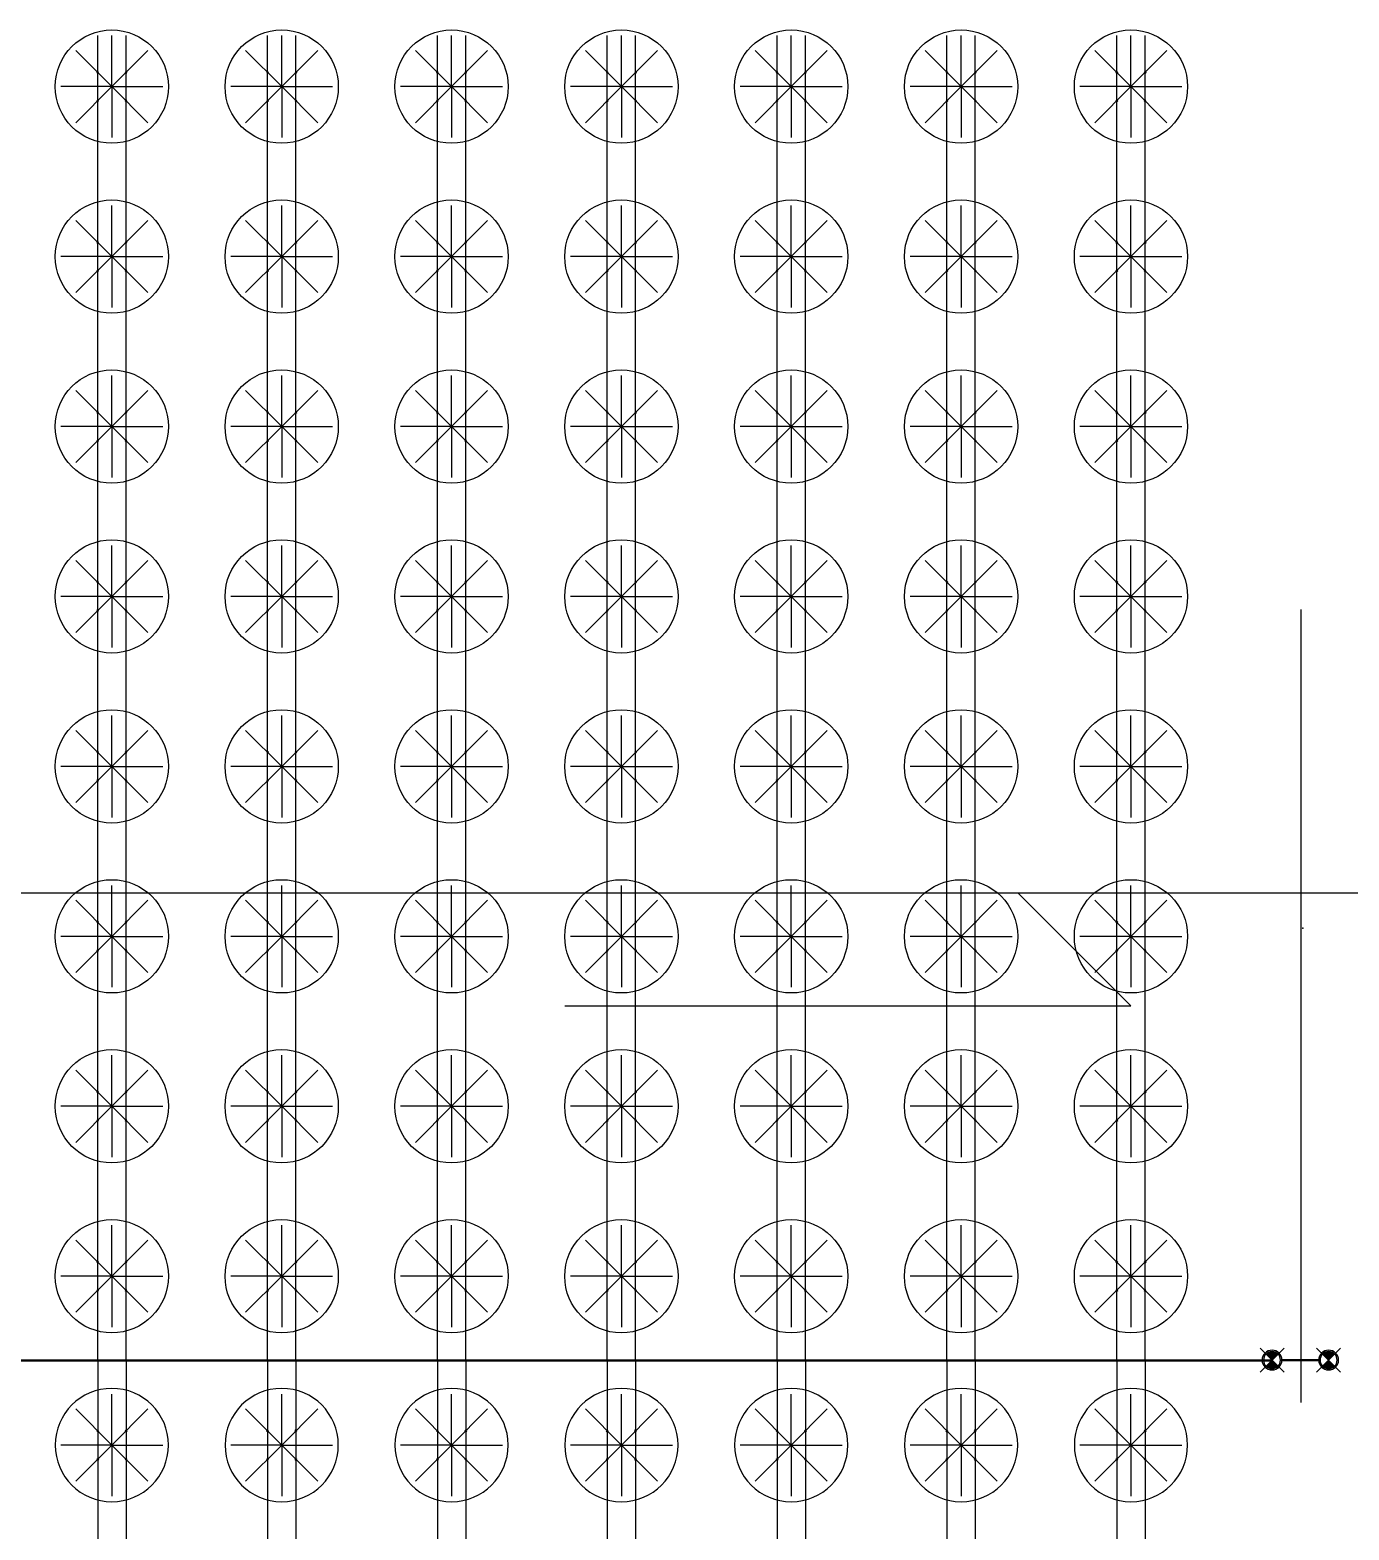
# Model space of a CAD drawing. Header units: metres. Extents: x -1021672 to -1021230, y -2826902 to -2826531.
# Drawn here: x -1021581.3 to -1021534.7, y -2826726.6 to -2826673.7 of the extents above; entities that cross this region are included whole.
import ezdxf

# ---------------------------------------------------------------- set-up
doc = ezdxf.new("R2010")
doc.units = ezdxf.units.M
for name, color, linetype in [('IRRIG-FITTINGS', 1, 'Continuous'), ('IRRIG-LATERAL', 6, 'Continuous'), ('IRRIG-MAIN', 4, 'Continuous'), ('IRRIG-VALVES', 3, 'Continuous'), ('PUMP-STATION-1', 40, 'Continuous'), ('TREES', 94, 'Continuous'), ('V-CTRL-BMRK', 150, 'Continuous')]:
    doc.layers.add(name, color=color, linetype=linetype)

# ---------------------------------------------------------------- blocks, each defined once
blk = doc.blocks.new('*U65')
blk.add_line((4000, -14000), (4000, 14000))
at = {"color": 2, "lineweight": 50}
for centre, start, end in [((-7000, 7000), 270, 0), ((-7000, -7000), 0, 90)]:
    blk.add_arc(centre, 5000, start, end, dxfattribs=at)
for p in [(0, 14000), (-14000, 0), (3924, -2743)]:
    blk.add_point(p)
blk = doc.blocks.new('sub valve')
at = {"true_color": 0xf1eb1f}
h = blk.add_hatch(color=2, dxfattribs=at)
h.dxf.hatch_style = 1
h.paths.add_polyline_path([(-1021327.632, -2826720.405), (-1021327.667, -2826720.37, 0.198912), (-1021327.769, -2826720.617, 0.198912), (-1021327.667, -2826720.865), (-1021327.632, -2826720.829, -0.198912), (-1021327.719, -2826720.617, -0.198912)])
h.paths.add_polyline_path([(-1021327.207, -2826720.405), (-1021327.172, -2826720.37, 0.414214), (-1021327.667, -2826720.37), (-1021327.632, -2826720.405, -0.414214)])
h.paths.add_polyline_path([(-1021327.172, -2826720.865), (-1021327.207, -2826720.829, -0.414214), (-1021327.632, -2826720.829), (-1021327.667, -2826720.865, 0.414214)])
h.paths.add_polyline_path([(-1021327.069, -2826720.617, 0.198912), (-1021327.172, -2826720.37), (-1021327.207, -2826720.405, -0.198912), (-1021327.119, -2826720.617, -0.198912), (-1021327.207, -2826720.829), (-1021327.172, -2826720.865, 0.198912)])
h.paths.add_polyline_path([(-1021329.632, -2826720.405), (-1021329.667, -2826720.37, 0.198912), (-1021329.769, -2826720.617, 0.198912), (-1021329.667, -2826720.865), (-1021329.632, -2826720.829, -0.198912), (-1021329.719, -2826720.617, -0.198912)])
h.paths.add_polyline_path([(-1021329.207, -2826720.405), (-1021329.172, -2826720.37, 0.414214), (-1021329.667, -2826720.37), (-1021329.632, -2826720.405, -0.414214)])
h.paths.add_polyline_path([(-1021329.172, -2826720.37), (-1021329.207, -2826720.405, -0.198912), (-1021329.119, -2826720.617, -0.198912), (-1021329.207, -2826720.829), (-1021329.172, -2826720.865, 0.198912), (-1021329.069, -2826720.617, 0.198912)])
h.paths.add_polyline_path([(-1021329.172, -2826720.865), (-1021329.207, -2826720.829, -0.414214), (-1021329.632, -2826720.829), (-1021329.667, -2826720.865, 0.414214)])
at = {"true_color": 0xc7c8ca}
h = blk.add_hatch(color=9, dxfattribs=at)
h.dxf.hatch_style = 1
h.paths.add_polyline_path([(-1021327.769, -2826720.597), (-1021329.07, -2826720.597, -0.014294), (-1021329.069, -2826720.617, -0.014294), (-1021329.07, -2826720.637), (-1021327.769, -2826720.637, -0.014294), (-1021327.769, -2826720.617, -0.014294)])
at = {"layer": 'PUMP-STATION-1', "true_color": 0xd19cc7}
h = blk.add_hatch(color=9, dxfattribs=at)
h.dxf.hatch_style = 1
h.paths.add_polyline_path([(-1021329.207, -2826720.829), (-1021329.419, -2826720.617), (-1021329.632, -2826720.829, 0.414214)])
h.paths.add_polyline_path([(-1021329.632, -2826720.405), (-1021329.419, -2826720.617), (-1021329.207, -2826720.405, 0.414214)])
h = blk.add_hatch(color=9, dxfattribs=at)
h.dxf.hatch_style = 1
h.paths.add_polyline_path([(-1021327.207, -2826720.829), (-1021327.419, -2826720.617), (-1021327.632, -2826720.829, 0.414214)])
h.paths.add_polyline_path([(-1021327.632, -2826720.405), (-1021327.419, -2826720.617), (-1021327.207, -2826720.405, 0.414214)])
for p, q in [((-1021327.769, -2826720.597), (-1021329.069, -2826720.597)), ((-1021327.769, -2826720.637), (-1021329.069, -2826720.637))]:
    blk.add_line(p, q)
at = {"layer": 'IRRIG-VALVES'}
for p, q in [((-1021328.995, -2826721.041), (-1021329.844, -2826720.193)), ((-1021328.995, -2826720.193), (-1021329.844, -2826721.041)), ((-1021327.844, -2826721.041), (-1021326.995, -2826720.193)), ((-1021327.844, -2826720.193), (-1021326.995, -2826721.041))]:
    blk.add_line(p, q, dxfattribs=at)
for centre, radius in [((-1021329.419, -2826720.617), 0.35), ((-1021329.419, -2826720.617), 0.3), ((-1021327.419, -2826720.617), 0.35), ((-1021327.419, -2826720.617), 0.3)]:
    blk.add_circle(centre, radius, dxfattribs=at)
blk = doc.blocks.new('*U2202')
at = {"layer": 'V-CTRL-BMRK'}
for p, q in [((-0.5, 23.4), (-0.5, -23.4)), ((0.5, 23.4), (0.5, -23.4))]:
    blk.add_line(p, q, dxfattribs=at)
blk = doc.blocks.new('*U2203')
at = {"layer": 'PUMP-STATION-1', "color": 0, "linetype": 'ByBlock', "lineweight": -2, "transparency": 16777216}
for p in [(-78, 0), (-72, 0), (-66, 0), (-60, 0), (-54, 0), (-48, 0), (-42, 0)]:
    blk.add_blockref('*U2202', p, dxfattribs=at)
blk = doc.blocks.new('MANGO_TREE')
at = {"layer": 'TREES'}
for q in [(0, 1.8), (-1.273, 1.273), (1.273, 1.273), (-1.8, 0), (-1.273, -1.273), (1.8, 0), (0, -1.8), (1.273, -1.273)]:
    blk.add_line((0, 0), q, dxfattribs=at)
blk.add_circle((0, 0), 2, dxfattribs=at)
blk = doc.blocks.new('dripper')
at = {"layer": 'PUMP-STATION-1', "true_color": 0x7aafdf}
h = blk.add_hatch(color=143, dxfattribs=at)
h.dxf.hatch_style = 1
h.paths.add_polyline_path([(-1021243.937, -2826723.087), (-1021243.937, -2826723.101), (-1021243.929, -2826723.109), (-1021243.921, -2826723.102)])
h.paths.add_polyline_path([(-1021243.921, -2826723.102), (-1021243.929, -2826723.109), (-1021243.92, -2826723.117), (-1021243.937, -2826723.133), (-1021243.937, -2826723.147), (-1021243.906, -2826723.117)])
h.paths.add_polyline_path([(-1021243.937, -2826723.133), (-1021243.945, -2826723.125), (-1021243.952, -2826723.132), (-1021243.937, -2826723.147)])
h.paths.add_polyline_path([(-1021243.953, -2826723.117), (-1021243.937, -2826723.101), (-1021243.937, -2826723.087), (-1021243.967, -2826723.117), (-1021243.952, -2826723.132), (-1021243.945, -2826723.125)])
at = {"layer": 'PUMP-STATION-1', "true_color": 0x22346e}
h = blk.add_hatch(color=159, dxfattribs=at)
h.dxf.hatch_style = 1
h.paths.add_polyline_path([(-1021243.937, -2826723.101), (-1021243.953, -2826723.117), (-1021243.945, -2826723.125), (-1021243.937, -2826723.117)])
h.paths.add_polyline_path([(-1021243.937, -2826723.101), (-1021243.937, -2826723.117), (-1021243.929, -2826723.109)])
h.paths.add_polyline_path([(-1021243.92, -2826723.117), (-1021243.929, -2826723.109), (-1021243.937, -2826723.117), (-1021243.937, -2826723.133)])
h.paths.add_polyline_path([(-1021243.937, -2826723.117), (-1021243.945, -2826723.125), (-1021243.937, -2826723.133)])
at = {"layer": 'PUMP-STATION-1', "flags": 128}
for points in [[(-1021243.906, -2826723.117), (-1021243.937, -2826723.087), (-1021243.967, -2826723.117), (-1021243.937, -2826723.147)], [(-1021243.92, -2826723.117), (-1021243.937, -2826723.101), (-1021243.953, -2826723.117), (-1021243.937, -2826723.133)]]:
    blk.add_lwpolyline(points, close=True, dxfattribs=at)
blk = doc.blocks.new('*U2680')
at = {"layer": 'PUMP-STATION-1'}
blk.add_blockref('dripper', (1021243.937, 2826723.117), dxfattribs=at)
blk = doc.blocks.new('*U2681')
at = {"layer": 'PUMP-STATION-1', "color": 0, "linetype": 'ByBlock', "lineweight": -2, "transparency": 16777216}
for p, rotation in [((-1021244.937, -2826723.117), 90.00000000000001), ((-1021244.937, -2826724.117), 180), ((-1021243.937, -2826724.117), 270)]:
    blk.add_blockref('*U2680', p, dxfattribs=dict(at, rotation=rotation))
blk.add_blockref('*U2680', (-1021243.937, -2826723.117), dxfattribs=at)
blk = doc.blocks.new('*U2312')
at = {"layer": 'PUMP-STATION-1'}
blk.add_blockref('*U2681', (1021244.437, 2826723.617), dxfattribs=at)
blk = doc.blocks.new('*U2313')
at = {"layer": 'PUMP-STATION-1', "color": 0, "linetype": 'ByBlock', "lineweight": -2, "transparency": 16777216}
for p in [(-78, 0), (-72, 0), (-66, 0), (-60, 0), (-54, 0), (-48, 0), (-42, 0)]:
    blk.add_blockref('*U2312', p, dxfattribs=at)
blk = doc.blocks.new('*U2408')
at = {"layer": 'PUMP-STATION-1'}
blk.add_blockref('dripper', (1021243.937, 2826723.117), dxfattribs=at)
blk = doc.blocks.new('*U2409')
at = {"layer": 'PUMP-STATION-1', "color": 0, "linetype": 'ByBlock', "lineweight": -2, "transparency": 16777216}
for p, rotation in [((-1021244.937, -2826723.117), 90.00000000000001), ((-1021244.937, -2826724.117), 180), ((-1021243.937, -2826724.117), 270)]:
    blk.add_blockref('*U2408', p, dxfattribs=dict(at, rotation=rotation))
blk.add_blockref('*U2408', (-1021243.937, -2826723.117), dxfattribs=at)
blk = doc.blocks.new('*U2410')
at = {"layer": 'PUMP-STATION-1'}
blk.add_blockref('dripper', (1021243.937, 2826723.117), dxfattribs=at)
blk = doc.blocks.new('*U2411')
at = {"layer": 'PUMP-STATION-1', "color": 0, "linetype": 'ByBlock', "lineweight": -2, "transparency": 16777216}
for p, rotation in [((-1021244.937, -2826723.117), 90.00000000000001), ((-1021244.937, -2826724.117), 180), ((-1021243.937, -2826724.117), 270)]:
    blk.add_blockref('*U2410', p, dxfattribs=dict(at, rotation=rotation))
blk.add_blockref('*U2410', (-1021243.937, -2826723.117), dxfattribs=at)
blk = doc.blocks.new('*U2412')
at = {"layer": 'PUMP-STATION-1'}
blk.add_blockref('dripper', (1021243.937, 2826723.117), dxfattribs=at)
blk = doc.blocks.new('*U2413')
at = {"layer": 'PUMP-STATION-1', "color": 0, "linetype": 'ByBlock', "lineweight": -2, "transparency": 16777216}
for p, rotation in [((-1021244.937, -2826723.117), 90.00000000000001), ((-1021244.937, -2826724.117), 180), ((-1021243.937, -2826724.117), 270)]:
    blk.add_blockref('*U2412', p, dxfattribs=dict(at, rotation=rotation))
blk.add_blockref('*U2412', (-1021243.937, -2826723.117), dxfattribs=at)
blk = doc.blocks.new('*U2414')
at = {"layer": 'PUMP-STATION-1'}
blk.add_blockref('dripper', (1021243.937, 2826723.117), dxfattribs=at)
blk = doc.blocks.new('*U2415')
at = {"layer": 'PUMP-STATION-1', "color": 0, "linetype": 'ByBlock', "lineweight": -2, "transparency": 16777216}
for p, rotation in [((-1021244.937, -2826723.117), 90.00000000000001), ((-1021244.937, -2826724.117), 180), ((-1021243.937, -2826724.117), 270)]:
    blk.add_blockref('*U2414', p, dxfattribs=dict(at, rotation=rotation))
blk.add_blockref('*U2414', (-1021243.937, -2826723.117), dxfattribs=at)
blk = doc.blocks.new('*U2424')
at = {"layer": 'PUMP-STATION-1'}
blk.add_blockref('dripper', (1021243.937, 2826723.117), dxfattribs=at)
blk = doc.blocks.new('*U2425')
at = {"layer": 'PUMP-STATION-1', "color": 0, "linetype": 'ByBlock', "lineweight": -2, "transparency": 16777216}
for p, rotation in [((-1021244.937, -2826723.117), 90.00000000000001), ((-1021244.937, -2826724.117), 180), ((-1021243.937, -2826724.117), 270)]:
    blk.add_blockref('*U2424', p, dxfattribs=dict(at, rotation=rotation))
blk.add_blockref('*U2424', (-1021243.937, -2826723.117), dxfattribs=at)
blk = doc.blocks.new('*U2426')
at = {"layer": 'PUMP-STATION-1'}
blk.add_blockref('dripper', (1021243.937, 2826723.117), dxfattribs=at)
blk = doc.blocks.new('*U2427')
at = {"layer": 'PUMP-STATION-1', "color": 0, "linetype": 'ByBlock', "lineweight": -2, "transparency": 16777216}
for p, rotation in [((-1021244.937, -2826723.117), 90.00000000000001), ((-1021244.937, -2826724.117), 180), ((-1021243.937, -2826724.117), 270)]:
    blk.add_blockref('*U2426', p, dxfattribs=dict(at, rotation=rotation))
blk.add_blockref('*U2426', (-1021243.937, -2826723.117), dxfattribs=at)
blk = doc.blocks.new('*U2428')
at = {"layer": 'PUMP-STATION-1'}
blk.add_blockref('dripper', (1021243.937, 2826723.117), dxfattribs=at)
blk = doc.blocks.new('*U2429')
at = {"layer": 'PUMP-STATION-1', "color": 0, "linetype": 'ByBlock', "lineweight": -2, "transparency": 16777216}
for p, rotation in [((-1021244.937, -2826723.117), 90.00000000000001), ((-1021244.937, -2826724.117), 180), ((-1021243.937, -2826724.117), 270)]:
    blk.add_blockref('*U2428', p, dxfattribs=dict(at, rotation=rotation))
blk.add_blockref('*U2428', (-1021243.937, -2826723.117), dxfattribs=at)
blk = doc.blocks.new('*U2430')
at = {"layer": 'PUMP-STATION-1'}
blk.add_blockref('dripper', (1021243.937, 2826723.117), dxfattribs=at)
blk = doc.blocks.new('*U2431')
at = {"layer": 'PUMP-STATION-1', "color": 0, "linetype": 'ByBlock', "lineweight": -2, "transparency": 16777216}
for p, rotation in [((-1021244.937, -2826723.117), 90.00000000000001), ((-1021244.937, -2826724.117), 180), ((-1021243.937, -2826724.117), 270)]:
    blk.add_blockref('*U2430', p, dxfattribs=dict(at, rotation=rotation))
blk.add_blockref('*U2430', (-1021243.937, -2826723.117), dxfattribs=at)
blk = doc.blocks.new('*U2444')
at = {"layer": 'PUMP-STATION-1'}
blk.add_blockref('dripper', (1021243.937, 2826723.117), dxfattribs=at)
blk = doc.blocks.new('*U2445')
at = {"layer": 'PUMP-STATION-1', "color": 0, "linetype": 'ByBlock', "lineweight": -2, "transparency": 16777216}
for p, rotation in [((-1021244.937, -2826723.117), 90.00000000000001), ((-1021244.937, -2826724.117), 180), ((-1021243.937, -2826724.117), 270)]:
    blk.add_blockref('*U2444', p, dxfattribs=dict(at, rotation=rotation))
blk.add_blockref('*U2444', (-1021243.937, -2826723.117), dxfattribs=at)
blk = doc.blocks.new('*U2446')
at = {"layer": 'PUMP-STATION-1'}
blk.add_blockref('dripper', (1021243.937, 2826723.117), dxfattribs=at)
blk = doc.blocks.new('*U2447')
at = {"layer": 'PUMP-STATION-1', "color": 0, "linetype": 'ByBlock', "lineweight": -2, "transparency": 16777216}
for p, rotation in [((-1021244.937, -2826723.117), 90.00000000000001), ((-1021244.937, -2826724.117), 180), ((-1021243.937, -2826724.117), 270)]:
    blk.add_blockref('*U2446', p, dxfattribs=dict(at, rotation=rotation))
blk.add_blockref('*U2446', (-1021243.937, -2826723.117), dxfattribs=at)
blk = doc.blocks.new('*U2448')
at = {"layer": 'PUMP-STATION-1'}
blk.add_blockref('dripper', (1021243.937, 2826723.117), dxfattribs=at)
blk = doc.blocks.new('*U2449')
at = {"layer": 'PUMP-STATION-1', "color": 0, "linetype": 'ByBlock', "lineweight": -2, "transparency": 16777216}
for p, rotation in [((-1021244.937, -2826723.117), 90.00000000000001), ((-1021244.937, -2826724.117), 180), ((-1021243.937, -2826724.117), 270)]:
    blk.add_blockref('*U2448', p, dxfattribs=dict(at, rotation=rotation))
blk.add_blockref('*U2448', (-1021243.937, -2826723.117), dxfattribs=at)
blk = doc.blocks.new('*U2450')
at = {"layer": 'PUMP-STATION-1'}
blk.add_blockref('dripper', (1021243.937, 2826723.117), dxfattribs=at)
blk = doc.blocks.new('*U2451')
at = {"layer": 'PUMP-STATION-1', "color": 0, "linetype": 'ByBlock', "lineweight": -2, "transparency": 16777216}
for p, rotation in [((-1021244.937, -2826723.117), 90.00000000000001), ((-1021244.937, -2826724.117), 180), ((-1021243.937, -2826724.117), 270)]:
    blk.add_blockref('*U2450', p, dxfattribs=dict(at, rotation=rotation))
blk.add_blockref('*U2450', (-1021243.937, -2826723.117), dxfattribs=at)
blk = doc.blocks.new('*U2452')
at = {"layer": 'PUMP-STATION-1'}
blk.add_blockref('dripper', (1021243.937, 2826723.117), dxfattribs=at)
blk = doc.blocks.new('*U2453')
at = {"layer": 'PUMP-STATION-1', "color": 0, "linetype": 'ByBlock', "lineweight": -2, "transparency": 16777216}
for p, rotation in [((-1021244.937, -2826723.117), 90.00000000000001), ((-1021244.937, -2826724.117), 180), ((-1021243.937, -2826724.117), 270)]:
    blk.add_blockref('*U2452', p, dxfattribs=dict(at, rotation=rotation))
blk.add_blockref('*U2452', (-1021243.937, -2826723.117), dxfattribs=at)
blk = doc.blocks.new('*U2472')
at = {"layer": 'PUMP-STATION-1'}
blk.add_blockref('dripper', (1021243.937, 2826723.117), dxfattribs=at)
blk = doc.blocks.new('*U2473')
at = {"layer": 'PUMP-STATION-1', "color": 0, "linetype": 'ByBlock', "lineweight": -2, "transparency": 16777216}
for p, rotation in [((-1021244.937, -2826723.117), 90.00000000000001), ((-1021244.937, -2826724.117), 180), ((-1021243.937, -2826724.117), 270)]:
    blk.add_blockref('*U2472', p, dxfattribs=dict(at, rotation=rotation))
blk.add_blockref('*U2472', (-1021243.937, -2826723.117), dxfattribs=at)
blk = doc.blocks.new('*U2474')
at = {"layer": 'PUMP-STATION-1'}
blk.add_blockref('dripper', (1021243.937, 2826723.117), dxfattribs=at)
blk = doc.blocks.new('*U2475')
at = {"layer": 'PUMP-STATION-1', "color": 0, "linetype": 'ByBlock', "lineweight": -2, "transparency": 16777216}
for p, rotation in [((-1021244.937, -2826723.117), 90.00000000000001), ((-1021244.937, -2826724.117), 180), ((-1021243.937, -2826724.117), 270)]:
    blk.add_blockref('*U2474', p, dxfattribs=dict(at, rotation=rotation))
blk.add_blockref('*U2474', (-1021243.937, -2826723.117), dxfattribs=at)
blk = doc.blocks.new('*U2476')
at = {"layer": 'PUMP-STATION-1'}
blk.add_blockref('dripper', (1021243.937, 2826723.117), dxfattribs=at)
blk = doc.blocks.new('*U2477')
at = {"layer": 'PUMP-STATION-1', "color": 0, "linetype": 'ByBlock', "lineweight": -2, "transparency": 16777216}
for p, rotation in [((-1021244.937, -2826723.117), 90.00000000000001), ((-1021244.937, -2826724.117), 180), ((-1021243.937, -2826724.117), 270)]:
    blk.add_blockref('*U2476', p, dxfattribs=dict(at, rotation=rotation))
blk.add_blockref('*U2476', (-1021243.937, -2826723.117), dxfattribs=at)
blk = doc.blocks.new('*U2464')
at = {"layer": 'PUMP-STATION-1'}
blk.add_blockref('dripper', (1021243.937, 2826723.117), dxfattribs=at)
blk = doc.blocks.new('*U2465')
at = {"layer": 'PUMP-STATION-1', "color": 0, "linetype": 'ByBlock', "lineweight": -2, "transparency": 16777216}
for p, rotation in [((-1021244.937, -2826723.117), 90.00000000000001), ((-1021244.937, -2826724.117), 180), ((-1021243.937, -2826724.117), 270)]:
    blk.add_blockref('*U2464', p, dxfattribs=dict(at, rotation=rotation))
blk.add_blockref('*U2464', (-1021243.937, -2826723.117), dxfattribs=at)
blk = doc.blocks.new('*U2486')
at = {"layer": 'PUMP-STATION-1'}
blk.add_blockref('dripper', (1021243.937, 2826723.117), dxfattribs=at)
blk = doc.blocks.new('*U2487')
at = {"layer": 'PUMP-STATION-1', "color": 0, "linetype": 'ByBlock', "lineweight": -2, "transparency": 16777216}
for p, rotation in [((-1021244.937, -2826723.117), 90.00000000000001), ((-1021244.937, -2826724.117), 180), ((-1021243.937, -2826724.117), 270)]:
    blk.add_blockref('*U2486', p, dxfattribs=dict(at, rotation=rotation))
blk.add_blockref('*U2486', (-1021243.937, -2826723.117), dxfattribs=at)
blk = doc.blocks.new('*U2488')
at = {"layer": 'PUMP-STATION-1'}
blk.add_blockref('dripper', (1021243.937, 2826723.117), dxfattribs=at)
blk = doc.blocks.new('*U2489')
at = {"layer": 'PUMP-STATION-1', "color": 0, "linetype": 'ByBlock', "lineweight": -2, "transparency": 16777216}
for p, rotation in [((-1021244.937, -2826723.117), 90.00000000000001), ((-1021244.937, -2826724.117), 180), ((-1021243.937, -2826724.117), 270)]:
    blk.add_blockref('*U2488', p, dxfattribs=dict(at, rotation=rotation))
blk.add_blockref('*U2488', (-1021243.937, -2826723.117), dxfattribs=at)
blk = doc.blocks.new('*U2490')
at = {"layer": 'PUMP-STATION-1'}
blk.add_blockref('dripper', (1021243.937, 2826723.117), dxfattribs=at)
blk = doc.blocks.new('*U2491')
at = {"layer": 'PUMP-STATION-1', "color": 0, "linetype": 'ByBlock', "lineweight": -2, "transparency": 16777216}
for p, rotation in [((-1021244.937, -2826723.117), 90.00000000000001), ((-1021244.937, -2826724.117), 180), ((-1021243.937, -2826724.117), 270)]:
    blk.add_blockref('*U2490', p, dxfattribs=dict(at, rotation=rotation))
blk.add_blockref('*U2490', (-1021243.937, -2826723.117), dxfattribs=at)
blk = doc.blocks.new('*U2492')
at = {"layer": 'PUMP-STATION-1'}
blk.add_blockref('dripper', (1021243.937, 2826723.117), dxfattribs=at)
blk = doc.blocks.new('*U2493')
at = {"layer": 'PUMP-STATION-1', "color": 0, "linetype": 'ByBlock', "lineweight": -2, "transparency": 16777216}
for p, rotation in [((-1021244.937, -2826723.117), 90.00000000000001), ((-1021244.937, -2826724.117), 180), ((-1021243.937, -2826724.117), 270)]:
    blk.add_blockref('*U2492', p, dxfattribs=dict(at, rotation=rotation))
blk.add_blockref('*U2492', (-1021243.937, -2826723.117), dxfattribs=at)
blk = doc.blocks.new('*U2494')
at = {"layer": 'PUMP-STATION-1'}
blk.add_blockref('dripper', (1021243.937, 2826723.117), dxfattribs=at)
blk = doc.blocks.new('*U2495')
at = {"layer": 'PUMP-STATION-1', "color": 0, "linetype": 'ByBlock', "lineweight": -2, "transparency": 16777216}
for p, rotation in [((-1021244.937, -2826723.117), 90.00000000000001), ((-1021244.937, -2826724.117), 180), ((-1021243.937, -2826724.117), 270)]:
    blk.add_blockref('*U2494', p, dxfattribs=dict(at, rotation=rotation))
blk.add_blockref('*U2494', (-1021243.937, -2826723.117), dxfattribs=at)
blk = doc.blocks.new('*U2586')
at = {"layer": 'PUMP-STATION-1'}
blk.add_blockref('dripper', (1021243.937, 2826723.117), dxfattribs=at)
blk = doc.blocks.new('*U2587')
at = {"layer": 'PUMP-STATION-1', "color": 0, "linetype": 'ByBlock', "lineweight": -2, "transparency": 16777216}
for p, rotation in [((-1021244.937, -2826723.117), 90.00000000000001), ((-1021244.937, -2826724.117), 180), ((-1021243.937, -2826724.117), 270)]:
    blk.add_blockref('*U2586', p, dxfattribs=dict(at, rotation=rotation))
blk.add_blockref('*U2586', (-1021243.937, -2826723.117), dxfattribs=at)
blk = doc.blocks.new('*U2588')
at = {"layer": 'PUMP-STATION-1'}
blk.add_blockref('dripper', (1021243.937, 2826723.117), dxfattribs=at)
blk = doc.blocks.new('*U2589')
at = {"layer": 'PUMP-STATION-1', "color": 0, "linetype": 'ByBlock', "lineweight": -2, "transparency": 16777216}
for p, rotation in [((-1021244.937, -2826723.117), 90.00000000000001), ((-1021244.937, -2826724.117), 180), ((-1021243.937, -2826724.117), 270)]:
    blk.add_blockref('*U2588', p, dxfattribs=dict(at, rotation=rotation))
blk.add_blockref('*U2588', (-1021243.937, -2826723.117), dxfattribs=at)
blk = doc.blocks.new('*U2496')
at = {"layer": 'PUMP-STATION-1'}
blk.add_blockref('dripper', (1021243.937, 2826723.117), dxfattribs=at)
blk = doc.blocks.new('*U2497')
at = {"layer": 'PUMP-STATION-1', "color": 0, "linetype": 'ByBlock', "lineweight": -2, "transparency": 16777216}
for p, rotation in [((-1021244.937, -2826723.117), 90.00000000000001), ((-1021244.937, -2826724.117), 180), ((-1021243.937, -2826724.117), 270)]:
    blk.add_blockref('*U2496', p, dxfattribs=dict(at, rotation=rotation))
blk.add_blockref('*U2496', (-1021243.937, -2826723.117), dxfattribs=at)
blk = doc.blocks.new('*U2498')
at = {"layer": 'PUMP-STATION-1'}
blk.add_blockref('dripper', (1021243.937, 2826723.117), dxfattribs=at)
blk = doc.blocks.new('*U2499')
at = {"layer": 'PUMP-STATION-1', "color": 0, "linetype": 'ByBlock', "lineweight": -2, "transparency": 16777216}
for p, rotation in [((-1021244.937, -2826723.117), 90.00000000000001), ((-1021244.937, -2826724.117), 180), ((-1021243.937, -2826724.117), 270)]:
    blk.add_blockref('*U2498', p, dxfattribs=dict(at, rotation=rotation))
blk.add_blockref('*U2498', (-1021243.937, -2826723.117), dxfattribs=at)
blk = doc.blocks.new('*U2508')
at = {"layer": 'PUMP-STATION-1'}
blk.add_blockref('dripper', (1021243.937, 2826723.117), dxfattribs=at)
blk = doc.blocks.new('*U2509')
at = {"layer": 'PUMP-STATION-1', "color": 0, "linetype": 'ByBlock', "lineweight": -2, "transparency": 16777216}
for p, rotation in [((-1021244.937, -2826723.117), 90.00000000000001), ((-1021244.937, -2826724.117), 180), ((-1021243.937, -2826724.117), 270)]:
    blk.add_blockref('*U2508', p, dxfattribs=dict(at, rotation=rotation))
blk.add_blockref('*U2508', (-1021243.937, -2826723.117), dxfattribs=at)
blk = doc.blocks.new('*U2510')
at = {"layer": 'PUMP-STATION-1'}
blk.add_blockref('dripper', (1021243.937, 2826723.117), dxfattribs=at)
blk = doc.blocks.new('*U2511')
at = {"layer": 'PUMP-STATION-1', "color": 0, "linetype": 'ByBlock', "lineweight": -2, "transparency": 16777216}
for p, rotation in [((-1021244.937, -2826723.117), 90.00000000000001), ((-1021244.937, -2826724.117), 180), ((-1021243.937, -2826724.117), 270)]:
    blk.add_blockref('*U2510', p, dxfattribs=dict(at, rotation=rotation))
blk.add_blockref('*U2510', (-1021243.937, -2826723.117), dxfattribs=at)
blk = doc.blocks.new('*U2512')
at = {"layer": 'PUMP-STATION-1'}
blk.add_blockref('dripper', (1021243.937, 2826723.117), dxfattribs=at)
blk = doc.blocks.new('*U2513')
at = {"layer": 'PUMP-STATION-1', "color": 0, "linetype": 'ByBlock', "lineweight": -2, "transparency": 16777216}
for p, rotation in [((-1021244.937, -2826723.117), 90.00000000000001), ((-1021244.937, -2826724.117), 180), ((-1021243.937, -2826724.117), 270)]:
    blk.add_blockref('*U2512', p, dxfattribs=dict(at, rotation=rotation))
blk.add_blockref('*U2512', (-1021243.937, -2826723.117), dxfattribs=at)
blk = doc.blocks.new('*U2514')
at = {"layer": 'PUMP-STATION-1'}
blk.add_blockref('dripper', (1021243.937, 2826723.117), dxfattribs=at)
blk = doc.blocks.new('*U2515')
at = {"layer": 'PUMP-STATION-1', "color": 0, "linetype": 'ByBlock', "lineweight": -2, "transparency": 16777216}
for p, rotation in [((-1021244.937, -2826723.117), 90.00000000000001), ((-1021244.937, -2826724.117), 180), ((-1021243.937, -2826724.117), 270)]:
    blk.add_blockref('*U2514', p, dxfattribs=dict(at, rotation=rotation))
blk.add_blockref('*U2514', (-1021243.937, -2826723.117), dxfattribs=at)
blk = doc.blocks.new('*U2516')
at = {"layer": 'PUMP-STATION-1'}
blk.add_blockref('dripper', (1021243.937, 2826723.117), dxfattribs=at)
blk = doc.blocks.new('*U2517')
at = {"layer": 'PUMP-STATION-1', "color": 0, "linetype": 'ByBlock', "lineweight": -2, "transparency": 16777216}
for p, rotation in [((-1021244.937, -2826723.117), 90.00000000000001), ((-1021244.937, -2826724.117), 180), ((-1021243.937, -2826724.117), 270)]:
    blk.add_blockref('*U2516', p, dxfattribs=dict(at, rotation=rotation))
blk.add_blockref('*U2516', (-1021243.937, -2826723.117), dxfattribs=at)
blk = doc.blocks.new('*U2222')
at = {"layer": 'PUMP-STATION-1'}
blk.add_blockref('dripper', (1021243.937, 2826723.117), dxfattribs=at)
blk = doc.blocks.new('*U2223')
at = {"layer": 'PUMP-STATION-1', "color": 0, "linetype": 'ByBlock', "lineweight": -2, "transparency": 16777216}
for p, rotation in [((-1021244.937, -2826723.117), 90.00000000000001), ((-1021244.937, -2826724.117), 180), ((-1021243.937, -2826724.117), 270)]:
    blk.add_blockref('*U2222', p, dxfattribs=dict(at, rotation=rotation))
blk.add_blockref('*U2222', (-1021243.937, -2826723.117), dxfattribs=at)
blk = doc.blocks.new('*U2540')
at = {"layer": 'PUMP-STATION-1'}
blk.add_blockref('dripper', (1021243.937, 2826723.117), dxfattribs=at)
blk = doc.blocks.new('*U2541')
at = {"layer": 'PUMP-STATION-1', "color": 0, "linetype": 'ByBlock', "lineweight": -2, "transparency": 16777216}
for p, rotation in [((-1021244.937, -2826723.117), 90.00000000000001), ((-1021244.937, -2826724.117), 180), ((-1021243.937, -2826724.117), 270)]:
    blk.add_blockref('*U2540', p, dxfattribs=dict(at, rotation=rotation))
blk.add_blockref('*U2540', (-1021243.937, -2826723.117), dxfattribs=at)
blk = doc.blocks.new('*U2542')
at = {"layer": 'PUMP-STATION-1'}
blk.add_blockref('dripper', (1021243.937, 2826723.117), dxfattribs=at)
blk = doc.blocks.new('*U2543')
at = {"layer": 'PUMP-STATION-1', "color": 0, "linetype": 'ByBlock', "lineweight": -2, "transparency": 16777216}
for p, rotation in [((-1021244.937, -2826723.117), 90.00000000000001), ((-1021244.937, -2826724.117), 180), ((-1021243.937, -2826724.117), 270)]:
    blk.add_blockref('*U2542', p, dxfattribs=dict(at, rotation=rotation))
blk.add_blockref('*U2542', (-1021243.937, -2826723.117), dxfattribs=at)
blk = doc.blocks.new('*U2544')
at = {"layer": 'PUMP-STATION-1'}
blk.add_blockref('dripper', (1021243.937, 2826723.117), dxfattribs=at)
blk = doc.blocks.new('*U2545')
at = {"layer": 'PUMP-STATION-1', "color": 0, "linetype": 'ByBlock', "lineweight": -2, "transparency": 16777216}
for p, rotation in [((-1021244.937, -2826723.117), 90.00000000000001), ((-1021244.937, -2826724.117), 180), ((-1021243.937, -2826724.117), 270)]:
    blk.add_blockref('*U2544', p, dxfattribs=dict(at, rotation=rotation))
blk.add_blockref('*U2544', (-1021243.937, -2826723.117), dxfattribs=at)
blk = doc.blocks.new('*U2546')
at = {"layer": 'PUMP-STATION-1'}
blk.add_blockref('dripper', (1021243.937, 2826723.117), dxfattribs=at)
blk = doc.blocks.new('*U2547')
at = {"layer": 'PUMP-STATION-1', "color": 0, "linetype": 'ByBlock', "lineweight": -2, "transparency": 16777216}
for p, rotation in [((-1021244.937, -2826723.117), 90.00000000000001), ((-1021244.937, -2826724.117), 180), ((-1021243.937, -2826724.117), 270)]:
    blk.add_blockref('*U2546', p, dxfattribs=dict(at, rotation=rotation))
blk.add_blockref('*U2546', (-1021243.937, -2826723.117), dxfattribs=at)
blk = doc.blocks.new('*U2548')
at = {"layer": 'PUMP-STATION-1'}
blk.add_blockref('dripper', (1021243.937, 2826723.117), dxfattribs=at)
blk = doc.blocks.new('*U2549')
at = {"layer": 'PUMP-STATION-1', "color": 0, "linetype": 'ByBlock', "lineweight": -2, "transparency": 16777216}
for p, rotation in [((-1021244.937, -2826723.117), 90.00000000000001), ((-1021244.937, -2826724.117), 180), ((-1021243.937, -2826724.117), 270)]:
    blk.add_blockref('*U2548', p, dxfattribs=dict(at, rotation=rotation))
blk.add_blockref('*U2548', (-1021243.937, -2826723.117), dxfattribs=at)
blk = doc.blocks.new('*U2550')
at = {"layer": 'PUMP-STATION-1'}
blk.add_blockref('dripper', (1021243.937, 2826723.117), dxfattribs=at)
blk = doc.blocks.new('*U2551')
at = {"layer": 'PUMP-STATION-1', "color": 0, "linetype": 'ByBlock', "lineweight": -2, "transparency": 16777216}
for p, rotation in [((-1021244.937, -2826723.117), 90.00000000000001), ((-1021244.937, -2826724.117), 180), ((-1021243.937, -2826724.117), 270)]:
    blk.add_blockref('*U2550', p, dxfattribs=dict(at, rotation=rotation))
blk.add_blockref('*U2550', (-1021243.937, -2826723.117), dxfattribs=at)
blk = doc.blocks.new('*U2552')
at = {"layer": 'PUMP-STATION-1'}
blk.add_blockref('dripper', (1021243.937, 2826723.117), dxfattribs=at)
blk = doc.blocks.new('*U2553')
at = {"layer": 'PUMP-STATION-1', "color": 0, "linetype": 'ByBlock', "lineweight": -2, "transparency": 16777216}
for p, rotation in [((-1021244.937, -2826723.117), 90.00000000000001), ((-1021244.937, -2826724.117), 180), ((-1021243.937, -2826724.117), 270)]:
    blk.add_blockref('*U2552', p, dxfattribs=dict(at, rotation=rotation))
blk.add_blockref('*U2552', (-1021243.937, -2826723.117), dxfattribs=at)
blk = doc.blocks.new('*U2554')
at = {"layer": 'PUMP-STATION-1'}
blk.add_blockref('dripper', (1021243.937, 2826723.117), dxfattribs=at)
blk = doc.blocks.new('*U2555')
at = {"layer": 'PUMP-STATION-1', "color": 0, "linetype": 'ByBlock', "lineweight": -2, "transparency": 16777216}
for p, rotation in [((-1021244.937, -2826723.117), 90.00000000000001), ((-1021244.937, -2826724.117), 180), ((-1021243.937, -2826724.117), 270)]:
    blk.add_blockref('*U2554', p, dxfattribs=dict(at, rotation=rotation))
blk.add_blockref('*U2554', (-1021243.937, -2826723.117), dxfattribs=at)
blk = doc.blocks.new('*U2626')
at = {"layer": 'PUMP-STATION-1'}
blk.add_blockref('dripper', (1021243.937, 2826723.117), dxfattribs=at)
blk = doc.blocks.new('*U2627')
at = {"layer": 'PUMP-STATION-1', "color": 0, "linetype": 'ByBlock', "lineweight": -2, "transparency": 16777216}
for p, rotation in [((-1021244.937, -2826723.117), 90.00000000000001), ((-1021244.937, -2826724.117), 180), ((-1021243.937, -2826724.117), 270)]:
    blk.add_blockref('*U2626', p, dxfattribs=dict(at, rotation=rotation))
blk.add_blockref('*U2626', (-1021243.937, -2826723.117), dxfattribs=at)
blk = doc.blocks.new('*U2628')
at = {"layer": 'PUMP-STATION-1'}
blk.add_blockref('dripper', (1021243.937, 2826723.117), dxfattribs=at)
blk = doc.blocks.new('*U2629')
at = {"layer": 'PUMP-STATION-1', "color": 0, "linetype": 'ByBlock', "lineweight": -2, "transparency": 16777216}
for p, rotation in [((-1021244.937, -2826723.117), 90.00000000000001), ((-1021244.937, -2826724.117), 180), ((-1021243.937, -2826724.117), 270)]:
    blk.add_blockref('*U2628', p, dxfattribs=dict(at, rotation=rotation))
blk.add_blockref('*U2628', (-1021243.937, -2826723.117), dxfattribs=at)
blk = doc.blocks.new('*U2630')
at = {"layer": 'PUMP-STATION-1'}
blk.add_blockref('dripper', (1021243.937, 2826723.117), dxfattribs=at)
blk = doc.blocks.new('*U2631')
at = {"layer": 'PUMP-STATION-1', "color": 0, "linetype": 'ByBlock', "lineweight": -2, "transparency": 16777216}
for p, rotation in [((-1021244.937, -2826723.117), 90.00000000000001), ((-1021244.937, -2826724.117), 180), ((-1021243.937, -2826724.117), 270)]:
    blk.add_blockref('*U2630', p, dxfattribs=dict(at, rotation=rotation))
blk.add_blockref('*U2630', (-1021243.937, -2826723.117), dxfattribs=at)
blk = doc.blocks.new('*U2632')
at = {"layer": 'PUMP-STATION-1'}
blk.add_blockref('dripper', (1021243.937, 2826723.117), dxfattribs=at)
blk = doc.blocks.new('*U2633')
at = {"layer": 'PUMP-STATION-1', "color": 0, "linetype": 'ByBlock', "lineweight": -2, "transparency": 16777216}
for p, rotation in [((-1021244.937, -2826723.117), 90.00000000000001), ((-1021244.937, -2826724.117), 180), ((-1021243.937, -2826724.117), 270)]:
    blk.add_blockref('*U2632', p, dxfattribs=dict(at, rotation=rotation))
blk.add_blockref('*U2632', (-1021243.937, -2826723.117), dxfattribs=at)
blk = doc.blocks.new('*U2606')
at = {"layer": 'PUMP-STATION-1'}
blk.add_blockref('dripper', (1021243.937, 2826723.117), dxfattribs=at)
blk = doc.blocks.new('*U2607')
at = {"layer": 'PUMP-STATION-1', "color": 0, "linetype": 'ByBlock', "lineweight": -2, "transparency": 16777216}
for p, rotation in [((-1021244.937, -2826723.117), 90.00000000000001), ((-1021244.937, -2826724.117), 180), ((-1021243.937, -2826724.117), 270)]:
    blk.add_blockref('*U2606', p, dxfattribs=dict(at, rotation=rotation))
blk.add_blockref('*U2606', (-1021243.937, -2826723.117), dxfattribs=at)
blk = doc.blocks.new('*U2608')
at = {"layer": 'PUMP-STATION-1'}
blk.add_blockref('dripper', (1021243.937, 2826723.117), dxfattribs=at)
blk = doc.blocks.new('*U2609')
at = {"layer": 'PUMP-STATION-1', "color": 0, "linetype": 'ByBlock', "lineweight": -2, "transparency": 16777216}
for p, rotation in [((-1021244.937, -2826723.117), 90.00000000000001), ((-1021244.937, -2826724.117), 180), ((-1021243.937, -2826724.117), 270)]:
    blk.add_blockref('*U2608', p, dxfattribs=dict(at, rotation=rotation))
blk.add_blockref('*U2608', (-1021243.937, -2826723.117), dxfattribs=at)
blk = doc.blocks.new('*U2610')
at = {"layer": 'PUMP-STATION-1'}
blk.add_blockref('dripper', (1021243.937, 2826723.117), dxfattribs=at)
blk = doc.blocks.new('*U2611')
at = {"layer": 'PUMP-STATION-1', "color": 0, "linetype": 'ByBlock', "lineweight": -2, "transparency": 16777216}
for p, rotation in [((-1021244.937, -2826723.117), 90.00000000000001), ((-1021244.937, -2826724.117), 180), ((-1021243.937, -2826724.117), 270)]:
    blk.add_blockref('*U2610', p, dxfattribs=dict(at, rotation=rotation))
blk.add_blockref('*U2610', (-1021243.937, -2826723.117), dxfattribs=at)
blk = doc.blocks.new('*U2612')
at = {"layer": 'PUMP-STATION-1'}
blk.add_blockref('dripper', (1021243.937, 2826723.117), dxfattribs=at)
blk = doc.blocks.new('*U2613')
at = {"layer": 'PUMP-STATION-1', "color": 0, "linetype": 'ByBlock', "lineweight": -2, "transparency": 16777216}
for p, rotation in [((-1021244.937, -2826723.117), 90.00000000000001), ((-1021244.937, -2826724.117), 180), ((-1021243.937, -2826724.117), 270)]:
    blk.add_blockref('*U2612', p, dxfattribs=dict(at, rotation=rotation))
blk.add_blockref('*U2612', (-1021243.937, -2826723.117), dxfattribs=at)
blk = doc.blocks.new('*U2642')
at = {"layer": 'PUMP-STATION-1'}
blk.add_blockref('dripper', (1021243.937, 2826723.117), dxfattribs=at)
blk = doc.blocks.new('*U2643')
at = {"layer": 'PUMP-STATION-1', "color": 0, "linetype": 'ByBlock', "lineweight": -2, "transparency": 16777216}
for p, rotation in [((-1021244.937, -2826723.117), 90.00000000000001), ((-1021244.937, -2826724.117), 180), ((-1021243.937, -2826724.117), 270)]:
    blk.add_blockref('*U2642', p, dxfattribs=dict(at, rotation=rotation))
blk.add_blockref('*U2642', (-1021243.937, -2826723.117), dxfattribs=at)
blk = doc.blocks.new('*U2644')
at = {"layer": 'PUMP-STATION-1'}
blk.add_blockref('dripper', (1021243.937, 2826723.117), dxfattribs=at)
blk = doc.blocks.new('*U2645')
at = {"layer": 'PUMP-STATION-1', "color": 0, "linetype": 'ByBlock', "lineweight": -2, "transparency": 16777216}
for p, rotation in [((-1021244.937, -2826723.117), 90.00000000000001), ((-1021244.937, -2826724.117), 180), ((-1021243.937, -2826724.117), 270)]:
    blk.add_blockref('*U2644', p, dxfattribs=dict(at, rotation=rotation))
blk.add_blockref('*U2644', (-1021243.937, -2826723.117), dxfattribs=at)
blk = doc.blocks.new('*U2646')
at = {"layer": 'PUMP-STATION-1'}
blk.add_blockref('dripper', (1021243.937, 2826723.117), dxfattribs=at)
blk = doc.blocks.new('*U2647')
at = {"layer": 'PUMP-STATION-1', "color": 0, "linetype": 'ByBlock', "lineweight": -2, "transparency": 16777216}
for p, rotation in [((-1021244.937, -2826723.117), 90.00000000000001), ((-1021244.937, -2826724.117), 180), ((-1021243.937, -2826724.117), 270)]:
    blk.add_blockref('*U2646', p, dxfattribs=dict(at, rotation=rotation))
blk.add_blockref('*U2646', (-1021243.937, -2826723.117), dxfattribs=at)
blk = doc.blocks.new('*U2648')
at = {"layer": 'PUMP-STATION-1'}
blk.add_blockref('dripper', (1021243.937, 2826723.117), dxfattribs=at)
blk = doc.blocks.new('*U2649')
at = {"layer": 'PUMP-STATION-1', "color": 0, "linetype": 'ByBlock', "lineweight": -2, "transparency": 16777216}
for p, rotation in [((-1021244.937, -2826723.117), 90.00000000000001), ((-1021244.937, -2826724.117), 180), ((-1021243.937, -2826724.117), 270)]:
    blk.add_blockref('*U2648', p, dxfattribs=dict(at, rotation=rotation))
blk.add_blockref('*U2648', (-1021243.937, -2826723.117), dxfattribs=at)
blk = doc.blocks.new('*U2650')
at = {"layer": 'PUMP-STATION-1'}
blk.add_blockref('dripper', (1021243.937, 2826723.117), dxfattribs=at)
blk = doc.blocks.new('*U2651')
at = {"layer": 'PUMP-STATION-1', "color": 0, "linetype": 'ByBlock', "lineweight": -2, "transparency": 16777216}
for p, rotation in [((-1021244.937, -2826723.117), 90.00000000000001), ((-1021244.937, -2826724.117), 180), ((-1021243.937, -2826724.117), 270)]:
    blk.add_blockref('*U2650', p, dxfattribs=dict(at, rotation=rotation))
blk.add_blockref('*U2650', (-1021243.937, -2826723.117), dxfattribs=at)
blk = doc.blocks.new('*U2662')
at = {"layer": 'PUMP-STATION-1'}
blk.add_blockref('dripper', (1021243.937, 2826723.117), dxfattribs=at)
blk = doc.blocks.new('*U2663')
at = {"layer": 'PUMP-STATION-1', "color": 0, "linetype": 'ByBlock', "lineweight": -2, "transparency": 16777216}
for p, rotation in [((-1021244.937, -2826723.117), 90.00000000000001), ((-1021244.937, -2826724.117), 180), ((-1021243.937, -2826724.117), 270)]:
    blk.add_blockref('*U2662', p, dxfattribs=dict(at, rotation=rotation))
blk.add_blockref('*U2662', (-1021243.937, -2826723.117), dxfattribs=at)
blk = doc.blocks.new('*U2664')
at = {"layer": 'PUMP-STATION-1'}
blk.add_blockref('dripper', (1021243.937, 2826723.117), dxfattribs=at)
blk = doc.blocks.new('*U2665')
at = {"layer": 'PUMP-STATION-1', "color": 0, "linetype": 'ByBlock', "lineweight": -2, "transparency": 16777216}
for p, rotation in [((-1021244.937, -2826723.117), 90.00000000000001), ((-1021244.937, -2826724.117), 180), ((-1021243.937, -2826724.117), 270)]:
    blk.add_blockref('*U2664', p, dxfattribs=dict(at, rotation=rotation))
blk.add_blockref('*U2664', (-1021243.937, -2826723.117), dxfattribs=at)
blk = doc.blocks.new('*U2666')
at = {"layer": 'PUMP-STATION-1'}
blk.add_blockref('dripper', (1021243.937, 2826723.117), dxfattribs=at)
blk = doc.blocks.new('*U2667')
at = {"layer": 'PUMP-STATION-1', "color": 0, "linetype": 'ByBlock', "lineweight": -2, "transparency": 16777216}
for p, rotation in [((-1021244.937, -2826723.117), 90.00000000000001), ((-1021244.937, -2826724.117), 180), ((-1021243.937, -2826724.117), 270)]:
    blk.add_blockref('*U2666', p, dxfattribs=dict(at, rotation=rotation))
blk.add_blockref('*U2666', (-1021243.937, -2826723.117), dxfattribs=at)
blk = doc.blocks.new('B4')
at = {"layer": 'IRRIG-FITTINGS', "color": 30}
for p, q in [((-1021542.437, -2826708.116), (-1021546.437, -2826704.116)), ((-1021562.437, -2826708.116), (-1021542.437, -2826708.116))]:
    blk.add_line(p, q, dxfattribs=at)
at = {"layer": 'IRRIG-LATERAL'}
for p, q in [((-1021537.454, -2826720.617), (-1021623.437, -2826720.617)), ((-1021537.454, -2826720.657), (-1021623.437, -2826720.657))]:
    blk.add_line(p, q, dxfattribs=at)
at = {"layer": 'V-CTRL-BMRK'}
for p, q in [((-1021578.937, -2826720.657), (-1021578.937, -2826673.857)), ((-1021577.937, -2826720.657), (-1021577.937, -2826673.857)), ((-1021572.937, -2826720.657), (-1021572.937, -2826673.857)), ((-1021571.937, -2826720.657), (-1021571.937, -2826673.857)), ((-1021566.937, -2826720.657), (-1021566.937, -2826673.857)), ((-1021565.937, -2826720.657), (-1021565.937, -2826673.857)), ((-1021560.937, -2826720.657), (-1021560.937, -2826673.857)), ((-1021559.937, -2826720.657), (-1021559.937, -2826673.857)), ((-1021554.937, -2826720.657), (-1021554.937, -2826673.857)), ((-1021553.937, -2826720.657), (-1021553.937, -2826673.857)), ((-1021548.937, -2826720.657), (-1021548.937, -2826673.857)), ((-1021547.937, -2826720.657), (-1021547.937, -2826673.857)), ((-1021542.937, -2826720.657), (-1021542.937, -2826673.857))]:
    blk.add_line(p, q, dxfattribs=at)
at = {"rotation": 180}
for p in [(-1021578.437, -2826675.657), (-1021572.437, -2826675.657), (-1021566.437, -2826675.657), (-1021560.437, -2826675.657), (-1021554.437, -2826675.657), (-1021548.437, -2826675.657), (-1021542.437, -2826675.657), (-1021578.437, -2826681.657), (-1021572.437, -2826681.657), (-1021566.437, -2826681.657), (-1021560.437, -2826681.657), (-1021554.437, -2826681.657), (-1021548.437, -2826681.657), (-1021542.437, -2826681.657), (-1021578.437, -2826687.657), (-1021572.437, -2826687.657), (-1021566.437, -2826687.657), (-1021560.437, -2826687.657), (-1021554.437, -2826687.657), (-1021548.437, -2826687.657), (-1021542.437, -2826687.657), (-1021578.437, -2826693.657), (-1021572.437, -2826693.657), (-1021566.437, -2826693.657), (-1021560.437, -2826693.657), (-1021554.437, -2826693.657), (-1021548.437, -2826693.657), (-1021542.437, -2826693.657), (-1021578.437, -2826699.657), (-1021572.437, -2826699.657), (-1021566.437, -2826699.657), (-1021560.437, -2826699.657), (-1021554.437, -2826699.657), (-1021548.437, -2826699.657), (-1021542.437, -2826699.657), (-1021578.437, -2826705.657), (-1021572.437, -2826705.657), (-1021566.437, -2826705.657), (-1021560.437, -2826705.657), (-1021554.437, -2826705.657), (-1021548.437, -2826705.657), (-1021542.437, -2826705.657), (-1021578.437, -2826711.657), (-1021572.437, -2826711.657), (-1021566.437, -2826711.657), (-1021560.437, -2826711.657), (-1021554.437, -2826711.657), (-1021548.437, -2826711.657), (-1021542.437, -2826711.657), (-1021578.437, -2826717.657), (-1021572.437, -2826717.657), (-1021566.437, -2826717.657), (-1021560.437, -2826717.657), (-1021554.437, -2826717.657), (-1021548.437, -2826717.657), (-1021542.437, -2826717.657)]:
    blk.add_blockref('MANGO_TREE', p, dxfattribs=at)
at = {"xscale": -1}
for p in [(-1021578.437, -2826723.617), (-1021572.437, -2826723.617), (-1021566.437, -2826723.617), (-1021560.437, -2826723.617), (-1021554.437, -2826723.617), (-1021548.437, -2826723.617), (-1021542.437, -2826723.617)]:
    blk.add_blockref('MANGO_TREE', p, dxfattribs=at)
at = {"layer": 'PUMP-STATION-1', "rotation": 180}
for name, p in [('*U2431', (-2042822.873, -5653399.274)), ('*U2477', (-2042816.873, -5653399.274)), ('*U2589', (-2042810.873, -5653399.274)), ('*U2223', (-2042804.873, -5653399.274)), ('*U2555', (-2042798.873, -5653399.274)), ('*U2613', (-2042792.873, -5653399.274)), ('*U2667', (-2042786.873, -5653399.274)), ('*U2429', (-2042822.873, -5653405.274)), ('*U2475', (-2042816.873, -5653405.274)), ('*U2587', (-2042810.873, -5653405.274)), ('*U2517', (-2042804.873, -5653405.274)), ('*U2553', (-2042798.873, -5653405.274)), ('*U2611', (-2042792.873, -5653405.274)), ('*U2665', (-2042786.873, -5653405.274)), ('*U2427', (-2042822.873, -5653411.274)), ('*U2473', (-2042816.873, -5653411.274)), ('*U2495', (-2042810.873, -5653411.274)), ('*U2515', (-2042804.873, -5653411.274)), ('*U2551', (-2042798.873, -5653411.274)), ('*U2609', (-2042792.873, -5653411.274)), ('*U2663', (-2042786.873, -5653411.274)), ('*U2425', (-2042822.873, -5653417.274)), ('*U2453', (-2042816.873, -5653417.274)), ('*U2493', (-2042810.873, -5653417.274)), ('*U2513', (-2042804.873, -5653417.274)), ('*U2549', (-2042798.873, -5653417.274)), ('*U2607', (-2042792.873, -5653417.274)), ('*U2651', (-2042786.873, -5653417.274)), ('*U2415', (-2042822.873, -5653423.274)), ('*U2451', (-2042816.873, -5653423.274)), ('*U2491', (-2042810.873, -5653423.274)), ('*U2511', (-2042804.873, -5653423.274)), ('*U2547', (-2042798.873, -5653423.274)), ('*U2633', (-2042792.873, -5653423.274)), ('*U2649', (-2042786.873, -5653423.274)), ('*U2413', (-2042822.873, -5653429.274)), ('*U2449', (-2042816.873, -5653429.274)), ('*U2489', (-2042810.873, -5653429.274)), ('*U2509', (-2042804.873, -5653429.274)), ('*U2545', (-2042798.873, -5653429.274)), ('*U2631', (-2042792.873, -5653429.274)), ('*U2647', (-2042786.873, -5653429.274)), ('*U2411', (-2042822.873, -5653435.274)), ('*U2447', (-2042816.873, -5653435.274)), ('*U2487', (-2042810.873, -5653435.274)), ('*U2499', (-2042804.873, -5653435.274)), ('*U2543', (-2042798.873, -5653435.274)), ('*U2629', (-2042792.873, -5653435.274)), ('*U2645', (-2042786.873, -5653435.274)), ('*U2409', (-2042822.873, -5653441.274)), ('*U2445', (-2042816.873, -5653441.274)), ('*U2465', (-2042810.873, -5653441.274)), ('*U2497', (-2042804.873, -5653441.274)), ('*U2541', (-2042798.873, -5653441.274)), ('*U2627', (-2042792.873, -5653441.274)), ('*U2643', (-2042786.873, -5653441.274))]:
    blk.add_blockref(name, p, dxfattribs=at)
at = {"layer": 'PUMP-STATION-1', "xscale": -1}
for name, p in [('sub valve', (-2042864.873, 0)), ('*U2203', (-1021620.437, -2826744.017)), ('*U2313', (-1021620.437, -2826723.617))]:
    blk.add_blockref(name, p, dxfattribs=at)

msp = doc.modelspace()

# ---------------------------------------------------------------- linework, layer by layer
at = {"layer": 'IRRIG-MAIN'}
msp.add_line((-1021626.437, -2826704.117), (-1021328.419, -2826704.117), dxfattribs=at)
at = {"layer": 'V-CTRL-BMRK'}
msp.add_line((-1021541.937, -2826720.657), (-1021541.937, -2826673.857), dxfattribs=at)

# ---------------------------------------------------------------- block references
at = {"xscale": 0.001, "yscale": 0.001, "zscale": 0.001, "rotation": 180.0083096793869}
msp.add_blockref('*U65', (-1021532.437, -2826708.116), dxfattribs=at)
at = {"layer": 'PUMP-STATION-1'}
msp.add_blockref('B4', (0, 0), dxfattribs=at)

doc.saveas('drawing.dxf')
